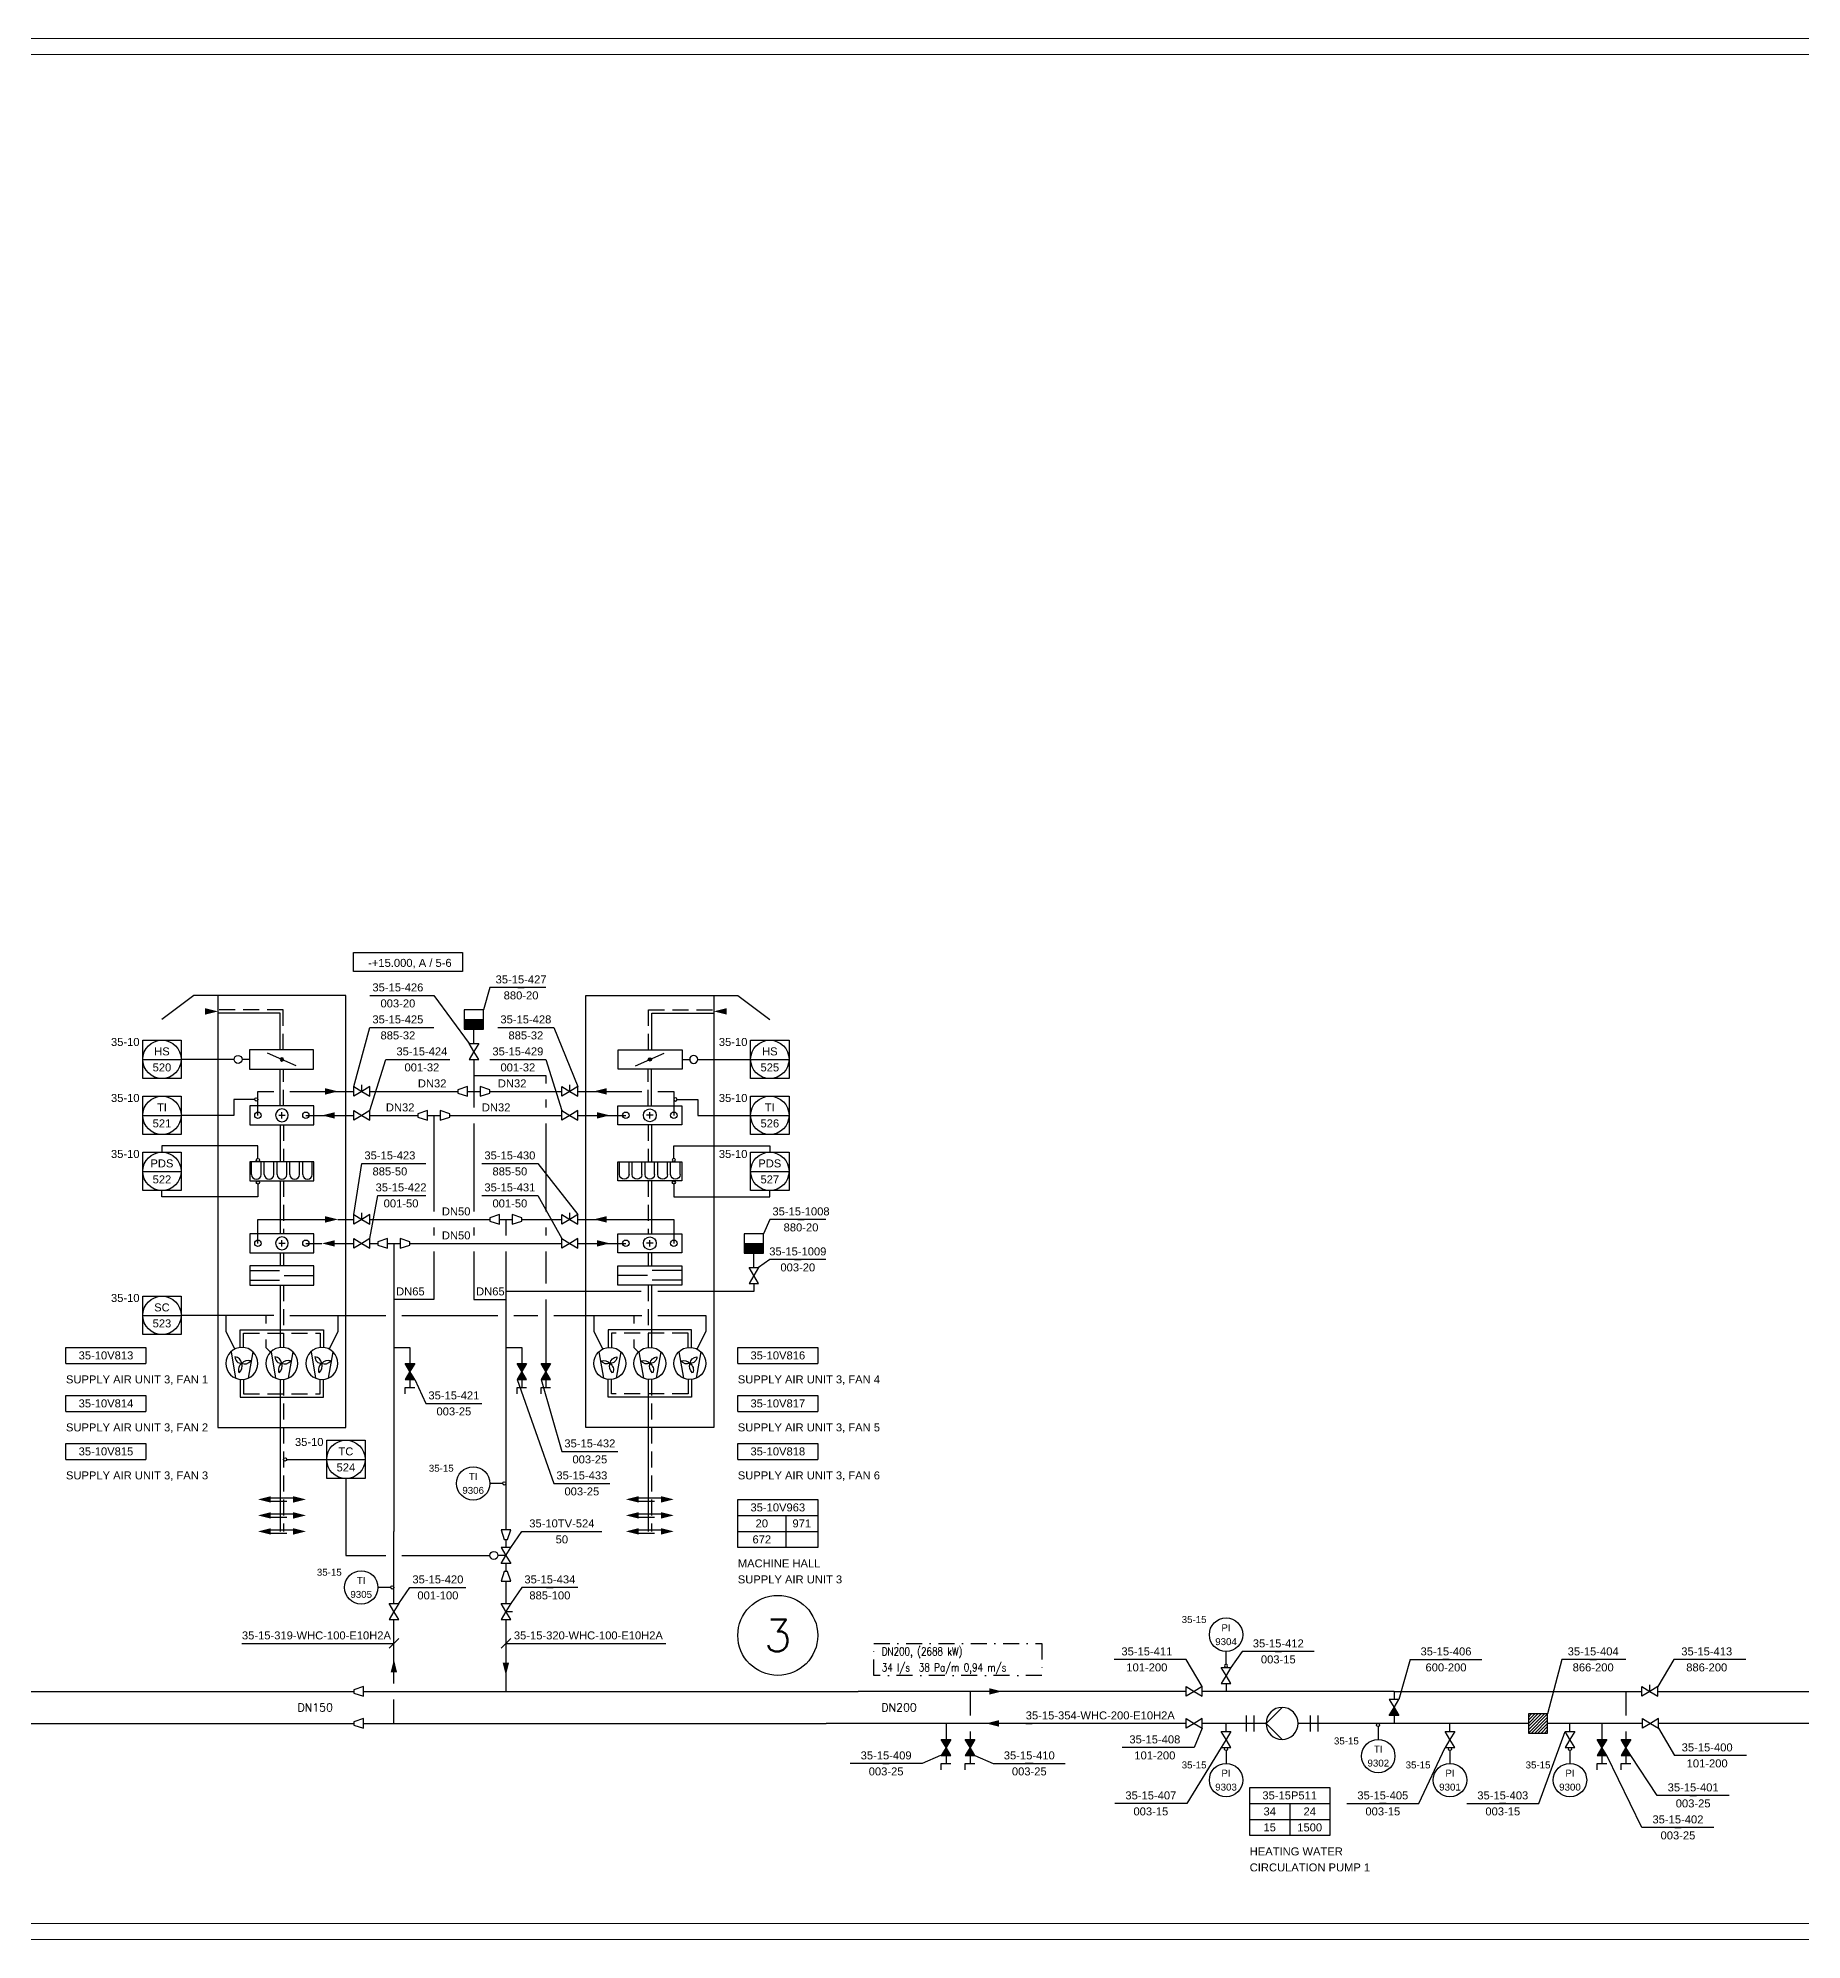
# Model space of a CAD drawing. Header units: millimetres. Extents: x 278 to 9444, y -5 to 599.
# Drawn here: x 1264 to 1815, y 0 to 594 of the extents above; entities that cross this region are included whole.
import ezdxf
from ezdxf.enums import TextEntityAlignment as Align

# ---------------------------------------------------------------- set-up
doc = ezdxf.new("R2010")
doc.units = ezdxf.units.MM
doc.header["$LTSCALE"] = 10
doc.header["$MEASUREMENT"] = 0
doc.linetypes.add('DASHDOT', pattern=[1, 0.5, -0.25, 0, -0.25])
doc.linetypes.add('DASHED', pattern=[0.75, 0.5, -0.25])
for name, color, linetype in [('P-A-SHEET', 3, 'Continuous'), ('P-AIR', 7, 'Continuous'), ('P-CVPOS', 7, 'Continuous'), ('P-FAN_POS', 7, 'Continuous'), ('P-FITTINGS', 7, 'Continuous'), ('P-HEATING_WATER', 3, 'Continuous'), ('P-INSTRPOS', 7, 'Continuous'), ('P-INSTRPOS_TEXTS', 7, 'Continuous'), ('P-INSTRU', 7, 'Continuous'), ('P-LINEPOS', 7, 'Continuous'), ('P-OTHER', 7, 'Continuous'), ('P-PUMP_POS', 7, 'Continuous'), ('P-PUMPS', 7, 'Continuous'), ('P-SYMB', 7, 'Continuous'), ('P-TEXT', 7, 'Continuous'), ('P-UNIT', 7, 'Continuous'), ('P-VALVEPOS', 7, 'Continuous'), ('P-VENTS', 7, 'Continuous'), ('P-WATER', 3, 'Continuous')]:
    doc.layers.add(name, color=color, linetype=linetype)
doc.styles.add('ARIAL', font='arial.ttf')
doc.styles.add('ROMANS', font='ROMANS.SHX')

# ---------------------------------------------------------------- blocks, each defined once
blk = doc.blocks.new('P7A1305')
at = {"color": 0, "linetype": 'ByBlock'}
blk.add_solid([(-4, -1), (-4, 1), (0, 0)], dxfattribs=at)
blk = doc.blocks.new('P7A1209')
at = {"color": 0, "linetype": 'ByBlock'}
for p, q in [((-3, -3), (3, 3)), ((-3, -2), (2, 3)), ((-3, -1), (1, 3)), ((-3, 0), (0, 3)), ((-3, 1), (-1, 3)), ((-3, 2), (-2, 3)), ((3, 3), (-3, 3)), ((-3, 3), (-3, -3)), ((-2, -3), (3, 2)), ((-1, -3), (3, 1)), ((0, -3), (3, 0)), ((3, -3), (3, 3)), ((-3, -3), (3, -3)), ((1, -3), (3, -1)), ((2, -3), (3, -2))]:
    blk.add_line(p, q, dxfattribs=at)
blk = doc.blocks.new('P7A0200')
at = {"color": 0, "linetype": 'ByBlock'}
for p, q in [((0, 5), (5, 0)), ((5, 0), (0, -5))]:
    blk.add_line(p, q, dxfattribs=at)
blk.add_lwpolyline([(0, -5, 1), (0, 5, 1)], format="xyb", close=True, dxfattribs=at)
blk = doc.blocks.new('P7A1106')
at = {"color": 0, "linetype": 'ByBlock'}
for p, q in [((3, 1.8), (0, 0)), ((3, -1.8), (3, 1.8)), ((0, 0), (3, -1.8))]:
    blk.add_line(p, q, dxfattribs=at)
blk.add_lwpolyline([(-3, 1.8), (0, 0), (-3, -1.8)], close=True, dxfattribs=at)
blk.add_solid([(3, 1.8), (0, 0), (3, -1.8)], dxfattribs=at)
blk = doc.blocks.new('P7A1100')
at = {"color": 0, "linetype": 'ByBlock'}
for points in [[(-3, -1.8), (-3, 1.8), (0, 0)], [(3, -1.8), (3, 1.8), (0, 0)]]:
    blk.add_lwpolyline(points, close=True, dxfattribs=at)
blk = doc.blocks.new('P7A1172')
at = {"color": 0, "linetype": 'ByBlock'}
blk.add_line((0, 0), (0, 2.5), dxfattribs=at)
for points in [[(-3, 1.8), (0, 0), (-3, -1.8)], [(0, 0), (3, -1.8), (3, 1.8)]]:
    blk.add_lwpolyline(points, close=True, dxfattribs=at)
blk = doc.blocks.new('PPI_0900A')
at = {"color": 0, "linetype": 'ByBlock'}
blk.add_line((-1, 0), (1, 0), dxfattribs=at)
blk = doc.blocks.new('PR_06C3')
h = blk.add_hatch(color=0)
h.paths.add_polyline_path([(-3, -1.8), (-3, 1.8), (0, 0)])
h.paths.add_polyline_path([(3, -1.8), (3, 1.8), (0, 0)])
at = {"color": 0, "linetype": 'ByBlock'}
for points in [[(-3, -1.8), (-3, 1.8), (0, 0)], [(3, -1.8), (3, 1.8), (0, 0)]]:
    blk.add_lwpolyline(points, close=True, dxfattribs=at)
blk = doc.blocks.new('PR_06AD')
h = blk.add_hatch(color=0)
h.paths.add_polyline_path([(-3, -1.8), (-3, 1.8), (0, 0)])
h.paths.add_polyline_path([(3, -1.8), (3, 1.8), (0, 0)])
at = {"color": 0, "linetype": 'ByBlock'}
for points in [[(-3, -1.8), (-3, 1.8), (0, 0)], [(3, -1.8), (3, 1.8), (0, 0)]]:
    blk.add_lwpolyline(points, close=True, dxfattribs=at)
blk = doc.blocks.new('P7A1212')
at = {"color": 0, "linetype": 'ByBlock'}
for p, q in [((0, -1.5), (0, 1.5)), ((2, -1.5), (0, -1.5))]:
    blk.add_line(p, q, dxfattribs=at)
blk = doc.blocks.new('P7A1250')
at = {"color": 0, "linetype": 'ByBlock'}
for points in [[(-1.25, 2.5), (-1.25, -2.5)], [(1.25, -2.5), (1.25, 2.5)]]:
    blk.add_lwpolyline(points, dxfattribs=at)
blk = doc.blocks.new('P7A5102')
at = {"color": 0, "linetype": 'ByBlock'}
for p, q in [((3, 10), (-3, 10)), ((-3, 10), (-3, -10)), ((3, -10), (3, 10)), ((-1, 0), (1, 0)), ((0, 1), (0, -1)), ((-3, -10), (3, -10))]:
    blk.add_line(p, q, dxfattribs=at)
for start, end in [(90, 270), (270, 90)]:
    blk.add_arc((0, 0), 2, start, end, dxfattribs=at)
blk = doc.blocks.new('P7A5222')
at = {"color": 0, "linetype": 'ByBlock'}
for p, q in [((-1.5, 10), (-1.5, 0.77)), ((1.5, 10), (1.5, 0.77)), ((0, -0.74), (0, -10))]:
    blk.add_line(p, q, dxfattribs=at)
blk.add_lwpolyline([(-3, 10), (-3, -10), (3, -10), (3, 10)], close=True, dxfattribs=at)
blk = doc.blocks.new('P7A0214')
at = {"color": 0, "linetype": 'ByBlock'}
for p, q in [((-3.6, 3.4), (4.6, 2)), ((-3.6, -3.4), (4.6, -2))]:
    blk.add_line(p, q, dxfattribs=at)
blk.add_lwpolyline([(0, 5, 1), (0, -5, 1)], format="xyb", close=True, dxfattribs=at)
for centre, radius, start, end in [((1.93, 2), 2.83, 164.98288, 226.8997), ((-2.2, 0.83), 2.38, 337.75098, 53.61565), ((0.88, -2.55), 2.64, 39.79777, 109.4011), ((0.4, -2.57), 2.53, 99.09028, 170.90972), ((-2, -0.17), 2, 267.13759, 2.86241), ((2, 1.33), 2.44, 214.99202, 292.24902)]:
    blk.add_arc(centre, radius, start, end, dxfattribs=at)
blk = doc.blocks.new('P7A5202')
at = {"linetype": 'Continuous'}
h = blk.add_hatch(color=0, dxfattribs=at)
edge = h.paths.add_edge_path()
edge.add_arc((0, 0), 0.5, 270, 450)
edge.add_arc((0, 0), 0.5, 90, 270)
at = {"color": 0, "linetype": 'ByBlock'}
blk.add_line((-2, -4.5), (2, 4.5), dxfattribs=at)
blk.add_lwpolyline([(3, -9.92), (3, 10.08), (-3, 10.08), (-3, -9.92)], close=True, dxfattribs=at)
at = {"color": 0, "linetype": 'Continuous'}
for start, end in [(90, 270), (270, 90)]:
    blk.add_arc((0, 0), 0.5, start, end, dxfattribs=at)
blk = doc.blocks.new('P7A5106')
at = {"color": 0, "linetype": 'ByBlock'}
for p, q in [((3, 10), (-3, 10)), ((-3, 10), (-3, -10)), ((-1, 9.5), (3, 9.5)), ((-1, 6.5), (3, 6.5)), ((3, -10), (3, 10)), ((-1, 5.5), (3, 5.5)), ((-1, 2.5), (3, 2.5)), ((-1, 1.5), (3, 1.5)), ((-1, -1.5), (3, -1.5)), ((-1, -2.5), (3, -2.5)), ((-1, -5.5), (3, -5.5)), ((-3, -10), (3, -10)), ((-1, -6.5), (3, -6.5)), ((-1, -9.5), (3, -9.5))]:
    blk.add_line(p, q, dxfattribs=at)
for centre in [(-1, 8), (-1, 4), (-1, 0), (-1, -4), (-1, -8)]:
    blk.add_arc(centre, 1.5, 90, 270, dxfattribs=at)
blk = doc.blocks.new('P7A1210')
at = {"color": 0, "linetype": 'ByBlock'}
blk.add_lwpolyline([(-3, 1.5), (-3, -1.5), (0, -0.5), (0, 0.5)], close=True, dxfattribs=at)
blk = doc.blocks.new('CVR4349')
at = {"color": 0, "linetype": 'Continuous'}
blk.add_lwpolyline([(-1.5, 4.5, -1), (1.5, 4.5, -1), (-1.5, 4.5)], format="xyb", close=True, dxfattribs=at)
blk.add_lwpolyline([(0, 0), (0, 3)], dxfattribs=at)
at = {"layer": 'P-VENTS', "color": 0, "linetype": 'Continuous'}
for points in [[(-3, -1.8), (-3, 1.8), (0, 0)], [(3, -1.8), (3, 1.8), (0, 0)]]:
    blk.add_lwpolyline(points, close=True, dxfattribs=at)
blk = doc.blocks.new('P7A1208')
at = {"color": 0, "linetype": 'ByBlock'}
for p, q in [((-3, 0), (-3, -3)), ((3, -3), (3, 0)), ((-3, -3), (3, -3))]:
    blk.add_line(p, q, dxfattribs=at)
blk.add_lwpolyline([(3, 3), (-3, 3), (-3, 0), (3, 0)], close=True, dxfattribs=at)
blk.add_solid([(-3, 0), (3, 0), (-3, -3), (3, -3)], dxfattribs=at)
blk = doc.blocks.new('PRR4AF3')
h = blk.add_hatch(color=0)
h.dxf.hatch_style = 1
h.paths.add_polyline_path([(-3, -1.8), (-3, 1.8), (0, 0)])
h.paths.add_polyline_path([(3, -1.8), (3, 1.8), (0, 0)])
at = {"layer": 'P-VENTS', "color": 0, "linetype": 'Continuous'}
for points in [[(-3, -1.8), (-3, 1.8), (0, 0)], [(3, -1.8), (3, 1.8), (0, 0)]]:
    blk.add_lwpolyline(points, close=True, dxfattribs=at)
blk = doc.blocks.new('PPI_1204A')
at = {"color": 0, "linetype": 'ByBlock'}
for p, q in [((-6, -6), (-6, 6)), ((-6, 6), (6, 6)), ((6, 6), (6, -6)), ((-6, 0), (6, 0)), ((6, -6), (-6, -6))]:
    blk.add_line(p, q, dxfattribs=at)
blk.add_circle((0, 0), 6, dxfattribs=at)
blk = doc.blocks.new('PPI_1000A')
at = {"color": 0, "linetype": 'ByBlock'}
blk.add_line((-1, 0), (1, 0), dxfattribs=at)
blk = doc.blocks.new('PPI_0101B')
at = {"color": 0, "linetype": 'ByBlock'}
blk.add_line((0, 1), (0, 5), dxfattribs=at)
blk.add_circle((0, 0.5), 0.5, dxfattribs=at)
blk = doc.blocks.new('PPI_1200A')
at = {"color": 0, "linetype": 'ByBlock'}
blk.add_circle((0, 0), 6, dxfattribs=at)
blk = doc.blocks.new('PPI_1100A')
at = {"color": 0, "linetype": 'ByBlock'}
blk.add_line((0, 0), (2, 0), dxfattribs=at)
blk = doc.blocks.new('P7A1304')
at = {"color": 0, "linetype": 'ByBlock'}
blk.add_line((1.5, 1.5), (-1.5, -1.5), dxfattribs=at)
blk = doc.blocks.new('PPI_0601A-25')
at = {"color": 0, "linetype": 'ByBlock'}
for p, q in [((0, 0), (25, 0)), ((0, -15), (0, 0)), ((25, 0), (25, -15)), ((0, -5), (25, -5)), ((15, -5), (15, -15)), ((0, -10), (25, -10)), ((25, -15), (0, -15))]:
    blk.add_line(p, q, dxfattribs=at)
blk = doc.blocks.new('PPI_060AA-25')
at = {"color": 0, "linetype": 'ByBlock'}
for p, q in [((0, -5), (0, 0)), ((0, 0), (25, 0)), ((25, 0), (25, -5)), ((0, -5), (25, -5))]:
    blk.add_line(p, q, dxfattribs=at)
blk = doc.blocks.new('PPI_0521A-25')
at = {"color": 0, "linetype": 'ByBlock'}
for p, q in [((0, 0), (25, 0)), ((0, -15), (0, 0)), ((25, 0), (25, -15)), ((0, -5), (25, -5)), ((12.5, -5), (12.5, -15)), ((0, -10), (25, -10)), ((25, -15), (0, -15))]:
    blk.add_line(p, q, dxfattribs=at)

msp = doc.modelspace()

# ---------------------------------------------------------------- linework, layer by layer
at = {"layer": 'P-A-SHEET', "color": 7, "const_width": 0.35}
for points in [[(282.5, 0), (9438.5, 0), (9438.5, 594), (282.5, 594)], [(287.5, 5), (9433.5, 5), (9433.5, 589), (287.5, 589)]]:
    msp.add_lwpolyline(points, close=True, dxfattribs=at)
at = {"layer": 'P-AIR', "linetype": 'DASHED'}
for points in [[(1340.42, 278), (1340.42, 290.5), (1320, 290.5)], [(1454.58, 278), (1454.58, 290.5), (1475, 290.5)], [(1340.5, 260.5), (1340.5, 272)], [(1454.5, 260.5), (1454.5, 272)], [(1340.5, 254.54), (1340.5, 243.04)], [(1454.5, 254.54), (1454.5, 243.04)], [(1340.5, 237.04), (1340.5, 220.54)], [(1454.5, 237.04), (1454.5, 220.54)], [(1340.5, 214.54), (1340.5, 210.5)], [(1454.5, 214.54), (1454.5, 210.5)], [(1340.5, 204.5), (1340.5, 184.97)], [(1454.5, 204.5), (1454.5, 184.97)], [(1328, 185), (1328, 189.5), (1352, 189.5), (1352, 185)], [(1467, 185), (1467, 189.5), (1443, 189.5), (1443, 185)], [(1328, 175), (1328, 170.5), (1352, 170.5), (1352, 175)], [(1340.5, 175), (1340.5, 127.5)], [(1467, 175), (1467, 170.5), (1443, 170.5), (1443, 175)], [(1455.5, 175), (1455.5, 127.5)], [(1336.5, 137), (1343.5, 137)], [(1451.5, 137), (1458.5, 137)], [(1336.5, 132), (1343.5, 132)], [(1451.5, 132), (1458.5, 132)], [(1336.5, 127), (1343.5, 127)], [(1451.5, 127), (1458.5, 127)]]:
    msp.add_lwpolyline(points, dxfattribs=at)
at = {"layer": 'P-AIR'}
for points in [[(1339.42, 278), (1339.42, 289.5), (1320, 289.5)], [(1455.58, 278), (1455.58, 289.5), (1475, 289.5)], [(1339.5, 260.5), (1339.5, 272)], [(1455.5, 260.5), (1455.5, 272)], [(1339.5, 254.54), (1339.5, 243.04)], [(1455.5, 254.54), (1455.5, 243.04)], [(1339.5, 237.04), (1339.5, 220.54)], [(1455.5, 237.04), (1455.5, 220.54)], [(1339.5, 214.54), (1339.5, 210.5)], [(1455.5, 214.54), (1455.5, 210.5)], [(1339.5, 204.5), (1339.5, 184.97)], [(1455.5, 204.5), (1455.5, 184.97)], [(1327, 185), (1327, 190.5), (1353, 190.5), (1353, 185)], [(1468, 185), (1468, 190.5), (1442, 190.5), (1442, 185)], [(1327, 175), (1327, 169.5), (1353, 169.5), (1353, 175)], [(1339.5, 175), (1339.5, 127.5)], [(1468, 175), (1468, 169.5), (1442, 169.5), (1442, 175)], [(1454.5, 175), (1454.5, 127.5)], [(1336.5, 138), (1343.5, 138)], [(1451.5, 138), (1458.5, 138)], [(1336.5, 133), (1343.5, 133)], [(1451.5, 133), (1458.5, 133)], [(1336.5, 128), (1343.5, 128)], [(1451.5, 128), (1458.5, 128)]]:
    msp.add_lwpolyline(points, dxfattribs=at)
at = {"layer": 'P-CVPOS'}
msp.add_lwpolyline([(1411.5, 122.5), (1415, 127.5), (1440, 127.5)], dxfattribs=at)
at = {"layer": 'P-HEATING_WATER'}
for points in [[(1400, 280), (1400, 285)], [(1487.5, 210), (1487.5, 215)], [(1555.1, 77.5), (1555.1, 70)], [(1687.6, 77.5), (1627.6, 77.5)], [(1687.6, 77.5), (1687.6, 75)], [(1687.6, 77.5), (1765.1, 77.5)], [(1760.1, 77.5), (1760.1, 70)], [(1547.6, 67.5), (1547.6, 62.5)], [(1647.6, 67.5), (1627.6, 67.5)], [(1687.6, 67.5), (1657.6, 67.5)], [(1687.6, 70), (1687.6, 67.5)], [(1729.6, 67.5), (1687.6, 67.5)], [(1765.23, 67.5), (1735.6, 67.5)], [(1752.6, 67.5), (1752.6, 62.5)], [(1555.1, 65), (1555.1, 62.5)], [(1760.1, 65), (1760.1, 62.5)], [(1547.6, 57.5), (1547.6, 55)], [(1555.1, 57.5), (1555.1, 55)], [(1752.6, 57.5), (1752.6, 55)], [(1760.1, 57.5), (1760.1, 55)]]:
    msp.add_lwpolyline(points, dxfattribs=at)
at = {"layer": 'P-INSTRPOS'}
for points in [[(1325, 275), (1308.5, 275)], [(1470, 275), (1486.5, 275)], [(1327.5, 262.5), (1325, 262.5), (1325, 257.5), (1308.5, 257.5)], [(1467.5, 262.5), (1470, 262.5), (1470, 257.5), (1486.5, 257.5)], [(1332.5, 248.04), (1302.5, 248.04), (1302.5, 246)], [(1462.5, 248.04), (1492.5, 248.04), (1492.5, 246)], [(1332.5, 232.04), (1302.5, 232.04), (1302.5, 234)], [(1462.5, 232.04), (1492.5, 232.04), (1492.5, 234)], [(1337.5, 195), (1308.5, 195)], [(1345, 150), (1354, 150)], [(1360, 144), (1360, 120), (1372.5, 120)]]:
    msp.add_lwpolyline(points, dxfattribs=at)
at = {"layer": 'P-INSTRU'}
for centre in [(1332.5, 257.54), (1347.5, 257.54), (1447.5, 257.54), (1462.5, 257.54), (1332.5, 217.54), (1347.5, 217.54), (1447.5, 217.54), (1462.5, 217.54)]:
    msp.add_circle(centre, 1, dxfattribs=at)
at = {"layer": 'P-OTHER'}
for p, q in [((1765.1, 35), (1754.1, 57.5)), ((1769.85, 45), (1761.6, 57.5)), ((1792.35, 45), (1769.85, 45)), ((1787.6, 35), (1765.1, 35))]:
    msp.add_line(p, q, dxfattribs=at)
for points in [[(1362.37, 308.42), (1396.41, 308.42), (1396.41, 302.5), (1362.37, 302.5), (1362.37, 308.42)], [(1422.5, 297.5), (1405, 297.5), (1403, 290.5)], [(1367.5, 295), (1387.5, 295), (1398.5, 280)], [(1407.5, 285), (1425, 285), (1432.5, 266.5)], [(1405, 275), (1422.5, 275), (1427.5, 259)], [(1402.5, 242.5), (1420, 242.5), (1432.5, 226.5)], [(1402.5, 232.5), (1420, 232.5), (1427.5, 219)], [(1510, 225), (1492.5, 225), (1490.5, 220.5)], [(1510, 212.5), (1492.5, 212.5), (1489, 210)], [(1322.5, 195), (1322.5, 190), (1325.26, 184.47)], [(1335, 195), (1335, 192.5)], [(1342.5, 195), (1357.5, 195), (1357.5, 190), (1354.74, 184.47)], [(1342.5, 195), (1372.5, 195)], [(1377.5, 195), (1407.5, 195)], [(1412.5, 195), (1420, 195)], [(1425, 195), (1452.5, 195)], [(1437.5, 195), (1437.5, 190), (1440.26, 184.47)], [(1450, 195), (1450, 192.5)], [(1457.5, 195), (1472.5, 195), (1472.5, 190), (1469.74, 184.47)], [(1335, 187.5), (1335, 185), (1336.46, 183.54)], [(1450, 187.5), (1450, 185), (1451.46, 183.54)], [(1377.5, 120), (1405, 120)], [(1432.5, 110), (1415, 110), (1411.5, 105)], [(1327.5, 92.5), (1375, 92.5)], [(1410, 92.5), (1460, 92.5)], [(1662.68, 90), (1640.18, 90), (1636.6, 85)], [(1692.6, 87.5), (1689.1, 75)], [(1760.1, 87.5), (1740.1, 87.5), (1735.6, 70.5)], [(1633.6, 60), (1622.85, 42.5), (1600.35, 42.5)], [(1672.85, 42.5), (1695.35, 42.5), (1703.6, 60)], [(1710.35, 42.5), (1732.85, 42.5), (1741.1, 65)], [(1545.9, 57.5), (1540.15, 55), (1517.65, 55)], [(1556.6, 57.5), (1562.35, 55), (1584.85, 55)]]:
    msp.add_lwpolyline(points, dxfattribs=at)
at = {"layer": 'P-OTHER', "color": 0, "linetype": 'Continuous'}
for points in [[(1326.3, 273.75, -1), (1326.3, 276.25, -1), (1326.3, 273.75)], [(1468.7, 273.75, 1), (1468.7, 276.25, 1), (1468.7, 273.75)]]:
    msp.add_lwpolyline(points, format="xyb", close=True, dxfattribs=at)
for points in [[(1329.92, 275), (1327.55, 275)], [(1465.08, 275), (1467.45, 275)]]:
    msp.add_lwpolyline(points, dxfattribs=at)
at = {"layer": 'P-OTHER', "color": 1, "linetype": 'DASHDOT'}
msp.add_lwpolyline([(1525, 92.5), (1577.5, 92.5), (1577.5, 82.5), (1525, 82.5)], close=True, dxfattribs=at)
at = {"layer": 'P-OTHER'}
msp.add_circle((1495, 95), 12.5, dxfattribs=at)
at = {"layer": 'P-UNIT'}
for points in [[(1320, 295), (1312.5, 295), (1302.5, 287.5)], [(1475, 295), (1482.5, 295), (1492.5, 287.5)]]:
    msp.add_lwpolyline(points, dxfattribs=at)
for points in [[(1360, 160), (1360, 295), (1320, 295), (1320, 160)], [(1435, 160), (1435, 295), (1475, 295), (1475, 160)]]:
    msp.add_lwpolyline(points, close=True, dxfattribs=at)
at = {"layer": 'P-VALVEPOS'}
for p, q in [((1692.6, 87.5), (1715.1, 87.5)), ((1775.1, 87.5), (1770.1, 79)), ((1797.6, 87.5), (1775.1, 87.5)), ((1770.23, 66), (1775.23, 57.5)), ((1797.73, 57.5), (1775.23, 57.5))]:
    msp.add_line(p, q, dxfattribs=at)
for points in [[(1362.5, 266.5), (1367.5, 285), (1387.5, 285)], [(1367.5, 259), (1372.5, 275), (1392.5, 275)], [(1362.5, 226.5), (1365, 242.5), (1385, 242.5)], [(1367.5, 219), (1370, 232.5), (1385, 232.5)], [(1381.5, 175), (1385, 167.5), (1402.5, 167.5)], [(1413.5, 175), (1425, 142.5), (1442.5, 142.5)], [(1421, 175), (1427.5, 152.5), (1445, 152.5)], [(1376.5, 105), (1380, 110), (1397.5, 110)], [(1652.68, 90), (1650.18, 90)], [(1627.6, 79), (1622.6, 87.5), (1600.1, 87.5)], [(1627.6, 66), (1625.1, 60), (1602.6, 60)], [(1530.1, 55), (1527.6, 55)], [(1574.85, 55), (1572.35, 55)], [(1682.85, 42.5), (1685.35, 42.5)], [(1720.35, 42.5), (1722.85, 42.5)], [(1782.35, 45), (1779.85, 45)], [(1777.6, 35), (1775.1, 35)]]:
    msp.add_lwpolyline(points, dxfattribs=at)
at = {"layer": 'P-WATER'}
for points in [[(1400, 275), (1400, 265)], [(1400, 270), (1422.5, 270), (1422.5, 267.5)], [(1332.5, 257.5), (1332.5, 265), (1337.5, 265)], [(1342.5, 265), (1362.5, 265)], [(1367.5, 265), (1395, 265)], [(1398, 265), (1402, 265)], [(1400, 265), (1400, 260)], [(1405, 265), (1427.5, 265)], [(1422.5, 262.5), (1422.5, 260)], [(1432.5, 265), (1452.5, 265)], [(1457.5, 265), (1462.5, 265), (1462.5, 257.5)], [(1347.5, 257.5), (1362.5, 257.5)], [(1367.5, 257.5), (1382.5, 257.5)], [(1385.5, 257.5), (1389.5, 257.5)], [(1387.5, 257.5), (1387.5, 227.5)], [(1392.5, 257.5), (1427.5, 257.5)], [(1432.5, 257.5), (1447.5, 257.5)], [(1400, 255), (1400, 227.5)], [(1422.5, 255), (1422.5, 227.5)], [(1332.5, 217.5), (1332.5, 225), (1353.5, 225)], [(1357.5, 225), (1362.5, 225)], [(1367.5, 225), (1405, 225)], [(1387.5, 222.5), (1387.5, 220)], [(1400, 222.5), (1400, 220)], [(1408, 225), (1412, 225)], [(1410, 225), (1410, 220)], [(1415, 225), (1427.5, 225)], [(1422.5, 222.5), (1422.5, 220)], [(1432.5, 225), (1462.5, 225), (1462.5, 217.5)], [(1347.5, 217.5), (1352.5, 217.5)], [(1356.5, 217.5), (1362.5, 217.5)], [(1367.5, 217.5), (1370, 217.5)], [(1373, 217.5), (1377, 217.5)], [(1375, 217.5), (1375, 127.5)], [(1380, 217.5), (1427.5, 217.5)], [(1387.5, 215), (1387.5, 200)], [(1400, 215), (1400, 200)], [(1410, 215), (1410, 200)], [(1422.5, 215), (1422.5, 205)], [(1432.5, 217.5), (1447.5, 217.5)], [(1452.26, 202.5), (1410, 202.5)], [(1487.5, 205), (1487.5, 202.5), (1457.5, 202.5)], [(1387.5, 200), (1375, 200)], [(1400, 200), (1410, 200)], [(1410, 200), (1410, 128)], [(1422.5, 200), (1422.5, 180)], [(1375, 185), (1380, 185), (1380, 180)], [(1410, 185), (1415, 185), (1415, 180)], [(1380, 175), (1380, 172.5)], [(1415, 175), (1415, 172.5)], [(1422.5, 175), (1422.5, 172.5)], [(1375, 105), (1375, 127.5)], [(1410, 125), (1410, 122.5)], [(1410, 117.5), (1410, 115)], [(1410, 112), (1410, 105)], [(1375, 80), (1375, 100)], [(1410, 100), (1410, 77.5)], [(740.5, 77.5), (1362.5, 77.5)], [(1365.5, 77.5), (1520.1, 77.5)], [(1622.6, 77.5), (1520.1, 77.5)], [(1635.1, 80), (1635.1, 77.5)], [(1770.1, 77.5), (1840, 77.5), (1840, 30), (3395, 30)], [(1375, 67.5), (1375, 75)], [(740.5, 67.5), (1362.5, 67.5)], [(1365.5, 67.5), (1510.1, 67.5)], [(1555.1, 67.5), (1510.1, 67.5)], [(1622.6, 67.5), (1555.1, 67.5)], [(1635.1, 65), (1635.1, 67.5)], [(1705.1, 65), (1705.1, 67.5)], [(1742.6, 65), (1742.6, 67.5)], [(3395, 20), (1830, 20), (1830, 67.5), (1770.1, 67.5)]]:
    msp.add_lwpolyline(points, dxfattribs=at)

# ---------------------------------------------------------------- block references
at = {"layer": 'P-CVPOS', "color": 140}
msp.add_blockref('PPI_1000A', (1427.5, 127.5), dxfattribs=at)
at = {"layer": 'P-FAN_POS', "color": 140}
for name, p in [('PPI_060AA-25', (1272.5, 185)), ('PPI_060AA-25', (1482.5, 185)), ('PPI_060AA-25', (1272.5, 170)), ('PPI_060AA-25', (1482.5, 170)), ('PPI_060AA-25', (1272.5, 155)), ('PPI_060AA-25', (1482.5, 155)), ('PPI_0601A-25', (1482.5, 137.5))]:
    msp.add_blockref(name, p, dxfattribs=at)
at = {"layer": 'P-FITTINGS'}
for name, p, rotation in [('P7A1210', (1395, 265), 180), ('P7A1210', (1382.5, 257.5), 180), ('P7A1210', (1405, 225), 180), ('P7A1210', (1370, 217.5), 180), ('P7A1210', (1370, 217.5), 180), ('P7A1210', (1410, 125), 270), ('P7A1210', (1410, 115), 89.99999999999999), ('P7A1210', (1362.5, 77.5), 180), ('P7A1210', (1362.5, 67.5), 180), ('P7A1212', (1547.6, 55), 270), ('P7A1212', (1555.1, 55), 270), ('P7A1212', (1752.6, 55), 270), ('P7A1212', (1760.1, 55), 270)]:
    msp.add_blockref(name, p, dxfattribs=dict(at, rotation=rotation))
for name, p in [('P7A1210', (1405, 265)), ('P7A1210', (1392.5, 257.5)), ('P7A1210', (1415, 225)), ('P7A1210', (1380, 217.5)), ('P7A1210', (1380, 217.5)), ('P7A1250', (1642.6, 67.5)), ('P7A1250', (1662.6, 67.5))]:
    msp.add_blockref(name, p, dxfattribs=at)
at = {"layer": 'P-INSTRPOS', "color": 140}
for p in [(1302.5, 275), (1492.5, 275), (1302.5, 257.5), (1492.5, 257.5), (1302.5, 240), (1492.5, 240), (1302.5, 195), (1360, 150)]:
    msp.add_blockref('PPI_1204A', p, dxfattribs=at)
at = {"layer": 'P-INSTRPOS', "color": 140, "xscale": 0.87, "yscale": 0.87, "zscale": 0.87}
for p in [(1399.78, 142.5), (1364.78, 110), (1635.1, 95.22), (1682.69, 57.28), (1635.1, 49.78), (1705.1, 49.78), (1742.6, 49.78)]:
    msp.add_blockref('PPI_1200A', p, dxfattribs=at)
at = {"layer": 'P-INSTRU', "color": 140}
for p, rotation in [((1332.5, 262.5), 90), ((1332.5, 237.04), 180), ((1462.5, 237.04), 180), ((1340.5, 150), 270), ((1410, 142.5), 90), ((1375, 110), 90), ((1682.6, 67.5), 180), ((1635.1, 60), 180), ((1705.1, 60), 180), ((1742.6, 60), 180)]:
    msp.add_blockref('PPI_0101B', p, dxfattribs=dict(at, rotation=rotation))
at = {"layer": 'P-INSTRU', "color": 140, "xscale": -1, "rotation": 270}
msp.add_blockref('PPI_0101B', (1462.5, 262.5), dxfattribs=at)
at = {"layer": 'P-INSTRU', "color": 140}
msp.add_blockref('PPI_0101B', (1332.5, 243.04), dxfattribs=at)
at = {"layer": 'P-INSTRU', "color": 140, "xscale": -1}
for p in [(1462.5, 243.04), (1635.1, 85)]:
    msp.add_blockref('PPI_0101B', p, dxfattribs=at)
at = {"layer": 'P-LINEPOS', "color": 140}
for p in [(1327.5, 92.5), (1412.5, 92.5), (1572.5, 67.5)]:
    msp.add_blockref('PPI_1100A', p, dxfattribs=at)
at = {"layer": 'P-PUMP_POS', "color": 140}
msp.add_blockref('PPI_0521A-25', (1642.5, 47.5), dxfattribs=at)
at = {"layer": 'P-PUMPS'}
for name, p, rotation in [('P7A0214', (1327.5, 180), 270), ('P7A0214', (1340, 180), 270), ('P7A0214', (1352.5, 180), 270), ('P7A0200', (1652.6, 67.5), 180)]:
    msp.add_blockref(name, p, dxfattribs=dict(at, rotation=rotation))
at = {"layer": 'P-PUMPS', "xscale": -1, "rotation": 89.99999999999997}
for p in [(1442.5, 180), (1455, 180), (1467.5, 180)]:
    msp.add_blockref('P7A0214', p, dxfattribs=at)
at = {"layer": 'P-SYMB'}
for name, p in [('P7A1305', (1320, 290)), ('P7A1208', (1400, 287.5)), ('P7A1305', (1357.5, 265)), ('P7A1305', (1357.5, 225)), ('P7A1208', (1487.5, 217.5)), ('P7A1305', (1347.5, 137.5)), ('P7A1305', (1462.5, 137.5)), ('P7A1305', (1347.5, 132.5)), ('P7A1305', (1462.5, 132.5)), ('P7A1305', (1347.5, 127.5)), ('P7A1305', (1462.5, 127.5)), ('P7A1304', (1375, 92.5)), ('P7A1304', (1410, 92.5)), ('P7A1305', (1565.1, 77.5)), ('P7A1209', (1732.6, 67.5))]:
    msp.add_blockref(name, p, dxfattribs=at)
at = {"layer": 'P-SYMB', "xscale": -1}
for p in [(1475, 290), (1437.5, 265), (1437.5, 225)]:
    msp.add_blockref('P7A1305', p, dxfattribs=at)
at = {"layer": 'P-SYMB'}
for name, p, rotation in [('P7A5202', (1340, 275), 90), ('P7A5102', (1340, 257.54), 90), ('P7A1305', (1352.5, 257.5), 180), ('P7A5106', (1340, 240.04), 90), ('P7A5102', (1340, 217.54), 90), ('P7A1305', (1352.5, 217.5), 180), ('P7A5222', (1340, 207.5), 90), ('P7A1212', (1380, 172.5), 270), ('P7A1212', (1415, 172.5), 270), ('P7A1212', (1422.5, 172.5), 270), ('P7A1305', (1332.5, 137.5), 180), ('P7A1305', (1447.5, 137.5), 180), ('P7A1305', (1332.5, 132.5), 180), ('P7A1305', (1447.5, 132.5), 180), ('P7A1305', (1332.5, 127.5), 180), ('P7A1305', (1447.5, 127.5), 180), ('P7A1305', (1375, 87.5), 90), ('P7A1305', (1410, 82.5), 270), ('P7A1305', (1560.1, 67.5), 180)]:
    msp.add_blockref(name, p, dxfattribs=dict(at, rotation=rotation))
at = {"layer": 'P-SYMB', "xscale": -1}
for name, p, rotation in [('P7A5202', (1455, 275), 270), ('P7A1305', (1442.5, 257.5), 180), ('P7A5102', (1455, 257.54), 270), ('P7A5106', (1455, 240.04), 270), ('P7A5102', (1455, 217.54), 270), ('P7A1305', (1442.5, 217.5), 180), ('P7A5222', (1455, 207.5), 270)]:
    msp.add_blockref(name, p, dxfattribs=dict(at, rotation=rotation))
at = {"layer": 'P-VALVEPOS', "color": 140}
for p in [(1414.75, 297.5), (1376.25, 295), (1376.25, 285), (1416.25, 285), (1383.75, 275), (1413.75, 275), (1373.75, 242.5), (1411.25, 242.5), (1377.24, 232.5), (1411.25, 232.5), (1502.25, 225), (1501.25, 212.5), (1393.75, 167.5), (1436.25, 152.5), (1433.75, 142.5), (1388.75, 110), (1423.75, 110), (1651.43, 90), (1749.85, 87.5), (1528.85, 55), (1573.6, 55), (1781.1, 45), (1776.35, 35)]:
    msp.add_blockref('PPI_0900A', p, dxfattribs=at)
at = {"layer": 'P-VALVEPOS', "color": 140, "rotation": 180}
msp.add_blockref('PPI_0900A', (1610.35, 87.5), dxfattribs=at)
at = {"layer": 'P-VALVEPOS', "color": 140, "xscale": -1}
for p in [(1703.85, 87.5), (1785.35, 87.5), (1612.85, 60), (1785.48, 57.5), (1611.6, 42.5), (1684.1, 42.5), (1721.6, 42.5)]:
    msp.add_blockref('PPI_0900A', p, dxfattribs=at)
at = {"layer": 'P-VENTS'}
for name, p, xscale, yscale, zscale, rotation in [('P7A1100', (1400, 277.5), 0.8333333333333144, 0.8333333333333144, 0.8333333333333144, 270), ('P7A1100', (1487.5, 207.5), 0.8333333333333144, 0.8333333333333144, 0.8333333333333144, 270), ('PRR4AF3', (1380, 177.5), 0.8333333333339399, 0.8333333333339399, 0.8333333333339399, 270), ('PRR4AF3', (1415, 177.5), 0.8333333333339399, 0.8333333333339399, 0.8333333333339399, 270), ('PRR4AF3', (1422.5, 177.5), 0.8333333333339399, 0.8333333333339399, 0.8333333333339399, 270), ('CVR4349', (1410, 120), 0.8333333333339399, 0.8333333333339399, 0.8333333333339399, 89.99999999999999), ('P7A1100', (1375, 102.5), 0.8333333333339399, 0.8333333333339399, 0.8333333333339399, 270), ('P7A1172', (1410, 102.5), 0.8333333333339399, 0.8333333333339399, 0.8333333333339399, 270), ('P7A1100', (1635.1, 82.5), -0.8333333333339399, 0.8333333333339399, 0.8333333333339399, 270), ('P7A1106', (1687.6, 72.5), -0.8333333333339399, 0.8333333333339399, 0.8333333333339399, 89.99999999999997), ('PR_06AD', (1547.6, 60), 0.8333333333339399, 0.8333333333339399, 0.8333333333339399, 270), ('PR_06C3', (1555.1, 60), 0.8333333333339399, 0.8333333333339399, 0.8333333333339399, 270), ('P7A1100', (1635.1, 62.5), 0.8333333333339399, 0.8333333333339399, 0.8333333333339399, 270), ('P7A1100', (1705.1, 62.5), 0.8333333333339399, 0.8333333333339399, 0.8333333333339399, 270), ('P7A1100', (1742.6, 62.5), 0.8333333333339399, 0.8333333333339399, 0.8333333333339399, 270), ('PR_06AD', (1752.6, 60), 0.8333333333339399, 0.8333333333339399, 0.8333333333339399, 270), ('PR_06C3', (1760.1, 60), 0.8333333333339399, 0.8333333333339399, 0.8333333333339399, 270)]:
    msp.add_blockref(name, p, dxfattribs=dict(at, xscale=xscale, yscale=yscale, zscale=zscale, rotation=rotation))
at = {"layer": 'P-VENTS', "yscale": 0.8333333333339399, "zscale": 0.8333333333339399}
for name, p, xscale in [('P7A1172', (1365, 265), 0.8333333333339399), ('P7A1172', (1430, 265), 0.8333333333339399), ('P7A1100', (1365, 257.5), 0.8333333333339399), ('P7A1100', (1430, 257.5), 0.8333333333339399), ('P7A1172', (1365, 225), 0.8333333333339399), ('P7A1172', (1430, 225), 0.8333333333339399), ('P7A1100', (1365, 217.5), 0.8333333333339399), ('P7A1100', (1430, 217.5), 0.8333333333339399), ('P7A1100', (1625.1, 77.5), -0.8333333333339399), ('P7A1172', (1767.6, 77.5), -0.8333333333339399), ('P7A1100', (1625.1, 67.5), -0.8333333333339399), ('P7A1100', (1767.73, 67.5), -0.8333333333339399)]:
    msp.add_blockref(name, p, dxfattribs=dict(at, xscale=xscale))

# ---------------------------------------------------------------- texts
at = {"layer": 'P-CVPOS', "color": 140, "style": 'ARIAL'}
for s, p in [('35-10TV-524', (1427.5, 130)), ('50', (1427.5, 125))]:
    msp.add_text(s, height=2.5, dxfattribs=at).set_placement(p, align=Align.MIDDLE)
at = {"layer": 'P-FAN_POS', "color": 140, "style": 'ARIAL'}
for s, p in [('35-10V813', (1285, 182.5)), ('35-10V816', (1495, 182.5)), ('35-10V814', (1285, 167.5)), ('35-10V817', (1495, 167.5)), ('35-10V815', (1285, 152.5)), ('35-10V818', (1495, 152.5)), ('35-10V963', (1495, 135)), ('20', (1490, 130)), ('971', (1502.5, 130)), ('672', (1490, 125))]:
    msp.add_text(s, height=2.5, dxfattribs=at).set_placement(p, align=Align.MIDDLE)
for s, p in [('SUPPLY AIR UNIT 3, FAN 1', (1272.5, 175)), ('SUPPLY AIR UNIT 3, FAN 4', (1482.5, 175)), ('SUPPLY AIR UNIT 3, FAN 2', (1272.5, 160)), ('SUPPLY AIR UNIT 3, FAN 5', (1482.5, 160)), ('SUPPLY AIR UNIT 3, FAN 3', (1272.5, 145)), ('SUPPLY AIR UNIT 3, FAN 6', (1482.5, 145)), ('SUPPLY AIR UNIT 3', (1482.5, 112.5)), ('MACHINE HALL', (1482.5, 117.5))]:
    msp.add_text(s, height=2.5, dxfattribs=at).set_placement(p, align=Align.MIDDLE_LEFT)
at = {"layer": 'P-INSTRPOS_TEXTS', "style": 'ARIAL'}
for s, height, p in [('35-10', 2.5, (1295.5, 279.2)), ('35-10', 2.5, (1485.5, 279.2)), ('35-10', 2.5, (1295.5, 261.7)), ('35-10', 2.5, (1485.5, 261.7)), ('35-10', 2.5, (1295.5, 244.2)), ('35-10', 2.5, (1485.5, 244.2)), ('35-10', 2.5, (1295.5, 199.2)), ('35-10', 2.5, (1353, 154.2)), ('35-15', 2.175, (1393.69, 146.15)), ('35-15', 2.175, (1358.69, 113.65)), ('35-15', 2.175, (1629.01, 98.87)), ('35-15', 2.175, (1676.6, 60.93)), ('35-15', 2.175, (1629.01, 53.43)), ('35-15', 2.175, (1699.01, 53.43)), ('35-15', 2.175, (1736.51, 53.43))]:
    msp.add_text(s, height=height, dxfattribs=at).set_placement(p, align=Align.RIGHT)
for s, height, p in [('520', 2.5, (1302.5, 272.5)), ('HS', 2.5, (1302.5, 277.5)), ('525', 2.5, (1492.5, 272.5)), ('HS', 2.5, (1492.5, 277.5)), ('521', 2.5, (1302.5, 255)), ('TI', 2.5, (1302.5, 260)), ('526', 2.5, (1492.5, 255)), ('TI', 2.5, (1492.5, 260)), ('PDS', 2.5, (1302.5, 242.5)), ('PDS', 2.5, (1492.5, 242.5)), ('522', 2.5, (1302.5, 237.5)), ('527', 2.5, (1492.5, 237.5)), ('SC', 2.5, (1302.5, 197.5)), ('523', 2.5, (1302.5, 192.5)), ('524', 2.5, (1360, 147.5)), ('TC', 2.5, (1360, 152.5)), ('TI', 2.175, (1399.78, 144.67)), ('9306', 2.175, (1399.78, 140.32)), ('TI', 2.175, (1364.78, 112.17)), ('9305', 2.175, (1364.78, 107.82)), ('PI', 2.175, (1635.1, 97.39)), ('9304', 2.175, (1635.1, 93.05)), ('TI', 2.175, (1682.69, 59.45)), ('9302', 2.175, (1682.69, 55.1)), ('9303', 2.175, (1635.1, 47.6)), ('PI', 2.175, (1635.1, 51.95)), ('9301', 2.175, (1705.1, 47.6)), ('PI', 2.175, (1705.1, 51.95)), ('9300', 2.175, (1742.6, 47.6)), ('PI', 2.175, (1742.6, 51.95))]:
    msp.add_text(s, height=height, dxfattribs=at).set_placement(p, align=Align.MIDDLE)
at = {"layer": 'P-LINEPOS', "color": 140, "style": 'ARIAL'}
for s, p in [('35-15-319-WHC-100-E10H2A', (1327.5, 95)), ('35-15-320-WHC-100-E10H2A', (1412.5, 95)), ('35-15-354-WHC-200-E10H2A', (1572.5, 70))]:
    msp.add_text(s, height=2.5, dxfattribs=at).set_placement(p, align=Align.MIDDLE_LEFT)
at = {"layer": 'P-PUMP_POS', "style": 'ROMANS'}
msp.add_text('3', height=10, dxfattribs=at).set_placement((1495, 95), align=Align.MIDDLE_CENTER)
at = {"layer": 'P-PUMP_POS', "color": 140, "style": 'ARIAL'}
for s, p in [('35-15P511', (1655, 45)), ('34', (1648.75, 40)), ('15', (1648.75, 35)), ('1500', (1661.25, 35)), ('24', (1661.25, 40))]:
    msp.add_text(s, height=2.5, dxfattribs=at).set_placement(p, align=Align.MIDDLE)
for s, p in [('CIRCULATION PUMP 1', (1642.5, 22.5)), ('HEATING WATER', (1642.5, 27.5))]:
    msp.add_text(s, height=2.5, dxfattribs=at).set_placement(p, align=Align.MIDDLE_LEFT)
at = {"layer": 'P-TEXT', "style": 'ARIAL'}
msp.add_text('-+15.000, A / 5-6', height=2.5, dxfattribs=at).set_placement((1380, 305), align=Align.MIDDLE)
at = {"layer": 'P-TEXT'}
for s, style, p in [('DN32', 'ARIAL', (1382.5, 267.5)), ('DN32', 'ARIAL', (1407.5, 267.5)), ('DN32', 'ARIAL', (1372.5, 260)), ('DN32', 'ARIAL', (1402.5, 260)), ('DN50', 'ARIAL', (1390, 227.5)), ('DN50', 'ARIAL', (1390, 220)), ('DN65', 'ARIAL', (1375.69, 202.5)), ('DN65', 'ARIAL', (1400.69, 202.5)), ('DN150', 'ROMANS', (1344.88, 72.5)), ('DN200', 'ROMANS', (1527.38, 72.5))]:
    msp.add_text(s, height=2.5, dxfattribs=dict(at, style=style)).set_placement(p, align=Align.MIDDLE_LEFT)
at = {"layer": 'P-TEXT', "style": 'ROMANS', "width": 0.8}
for s, p in [('DN200, (2688 kW) ', (1527.5, 90)), ('34 l/s  38 Pa/m 0,94 m/s', (1527.5, 85))]:
    msp.add_text(s, height=2.5, dxfattribs=at).set_placement(p, align=Align.MIDDLE_LEFT)
at = {"layer": 'P-VALVEPOS', "color": 140, "style": 'ARIAL'}
for s, p in [('35-15-426', (1376.25, 297.5)), ('35-15-427', (1414.75, 300)), ('003-20', (1376.25, 292.5)), ('880-20', (1414.75, 295)), ('35-15-425', (1376.25, 287.5)), ('35-15-428', (1416.25, 287.5)), ('885-32', (1376.25, 282.5)), ('885-32', (1416.25, 282.5)), ('35-15-424', (1383.75, 277.5)), ('001-32', (1383.75, 272.5)), ('35-15-429', (1413.75, 277.5)), ('001-32', (1413.75, 272.5)), ('35-15-423', (1373.75, 245)), ('35-15-430', (1411.25, 245)), ('885-50', (1373.75, 240)), ('885-50', (1411.25, 240)), ('35-15-422', (1377.24, 235)), ('35-15-431', (1411.25, 235)), ('001-50', (1377.24, 230)), ('001-50', (1411.25, 230)), ('35-15-1008', (1502.25, 227.5)), ('880-20', (1502.25, 222.5)), ('35-15-1009', (1501.25, 215)), ('003-20', (1501.25, 210)), ('35-15-421', (1393.75, 170)), ('003-25', (1393.75, 165)), ('35-15-432', (1436.25, 155)), ('003-25', (1436.25, 150)), ('35-15-433', (1433.75, 145)), ('003-25', (1433.75, 140)), ('35-15-420', (1388.75, 112.5)), ('35-15-434', (1423.75, 112.5)), ('001-100', (1388.75, 107.5)), ('885-100', (1423.75, 107.5)), ('35-15-411', (1610.35, 90)), ('35-15-412', (1651.43, 92.5)), ('35-15-406', (1703.85, 90)), ('35-15-404', (1749.85, 90)), ('35-15-413', (1785.35, 90)), ('101-200', (1610.35, 85)), ('003-15', (1651.43, 87.5)), ('600-200', (1703.85, 85)), ('866-200', (1749.85, 85)), ('886-200', (1785.35, 85)), ('35-15-408', (1612.85, 62.5)), ('35-15-400', (1785.48, 60)), ('35-15-409', (1528.85, 57.5)), ('003-25', (1528.85, 52.5)), ('35-15-410', (1573.6, 57.5)), ('003-25', (1573.6, 52.5)), ('101-200', (1612.85, 57.5)), ('101-200', (1785.48, 55)), ('35-15-401', (1781.1, 47.5)), ('35-15-407', (1611.6, 45)), ('35-15-405', (1684.1, 45)), ('35-15-403', (1721.6, 45)), ('003-25', (1781.1, 42.5)), ('003-15', (1611.6, 40)), ('003-15', (1684.1, 40)), ('003-15', (1721.6, 40)), ('35-15-402', (1776.35, 37.5)), ('003-25', (1776.35, 32.5))]:
    msp.add_text(s, height=2.5, dxfattribs=at).set_placement(p, align=Align.MIDDLE)

doc.saveas('drawing.dxf')
